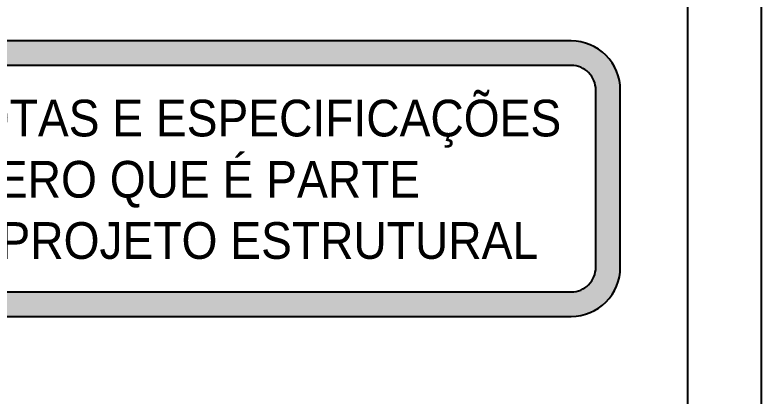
# Model space of a CAD drawing. Header units: millimetres. Extents: x -2368 to 4502, y -2283 to 2217.
# Drawn here: x 3994 to 4502, y -1349 to -1090 of the extents above; entities that cross this region are included whole.
import ezdxf

# ---------------------------------------------------------------- set-up
doc = ezdxf.new("R2010")
doc.units = ezdxf.units.MM
doc.header["$LTSCALE"] = 50
for name, color, linetype in [('F-DET_LINHA', 1, 'Continuous'), ('F-HACHURA-DET', 1, 'Continuous'), ('F-MARGEM', 1, 'Continuous'), ('F-TEXTO-CYAN', 4, 'Continuous')]:
    doc.layers.add(name, color=color, linetype=linetype)
doc.styles.add('100-RL-R080', font='arial.ttf', dxfattribs={"width": 0.9, "height": 20})

# ---------------------------------------------------------------- blocks, each defined once
blk = doc.blocks.new('A0-1L_900')
at = {"layer": 'F-MARGEM', "color": 2}
blk.add_lwpolyline([(0, 0), (0, 90), (137.4, 90), (137.4, 0)], close=True, dxfattribs=at)
at = {"layer": 'F-MARGEM', "color": 7}
blk.add_lwpolyline([(2.5, 89), (136.4, 89), (136.4, 1), (2.5, 1)], close=True, dxfattribs=at)

msp = doc.modelspace()

# ---------------------------------------------------------------- hatches: boundary and pattern name
at = {"layer": 'F-HACHURA-DET'}
h = msp.add_hatch(color=253, dxfattribs=at)
h.paths.add_polyline_path([(3639.195, -1261.407, 0.4142136), (3672.529, -1294.74), (4372.529, -1294.74, 0.4142136), (4405.862, -1261.407), (4405.862, -1140.576, 0.4142136), (4372.529, -1107.243), (3672.529, -1107.243, 0.4142136), (3639.195, -1140.576)])
h.paths.add_polyline_path([(3655.862, -1140.576, -0.4142136), (3672.529, -1123.909), (4372.529, -1123.909, -0.4142136), (4389.195, -1140.576), (4389.195, -1261.407, -0.4142136), (4372.529, -1278.073), (3672.529, -1278.073, -0.4142136), (3655.862, -1261.407)], flags=16)
h.paths.add_polyline_path([(3694.808, -1275.308), (3694.808, -1133.704), (4372.762, -1133.704), (4372.762, -1275.308)], flags=8)

# ---------------------------------------------------------------- linework, layer by layer
at = {"layer": 'F-DET_LINHA'}
for points in [[(3672.529, -1294.74), (4372.529, -1294.74, 0.4142136), (4405.862, -1261.407), (4405.862, -1140.576, 0.4142136), (4372.529, -1107.243), (3672.529, -1107.243, 0.4142136), (3639.195, -1140.576), (3639.195, -1261.407, 0.4142136)], [(3672.529, -1278.073), (4372.529, -1278.073, 0.4142136), (4389.195, -1261.407), (4389.195, -1140.576, 0.4142136), (4372.529, -1123.909), (3672.529, -1123.909, 0.4142136), (3655.862, -1140.576), (3655.862, -1261.407, 0.4142136)]]:
    msp.add_lwpolyline(points, format="xyb", close=True, dxfattribs=at)

# ---------------------------------------------------------------- block references
at = {"layer": 'F-MARGEM', "linetype": 'Continuous', "xscale": 50, "yscale": 50, "zscale": 50}
msp.add_blockref('A0-1L_900', (-2368.283, -2282.993), dxfattribs=at)

# ---------------------------------------------------------------- texts
at = {"layer": 'F-TEXTO-CYAN', "insert": (4032.964, -1201.59), "char_height": 25, "width": 668.09553, "attachment_point": 5, "style": '100-RL-R080'}
msp.add_mtext('ATENÇÃO: VER NOTAS E ESPECIFICAÇÕES NA FOLHA ZERO QUE É PARTE INTEGRANTE DO PROJETO ESTRUTURAL', dxfattribs=at)

doc.saveas('drawing.dxf')
